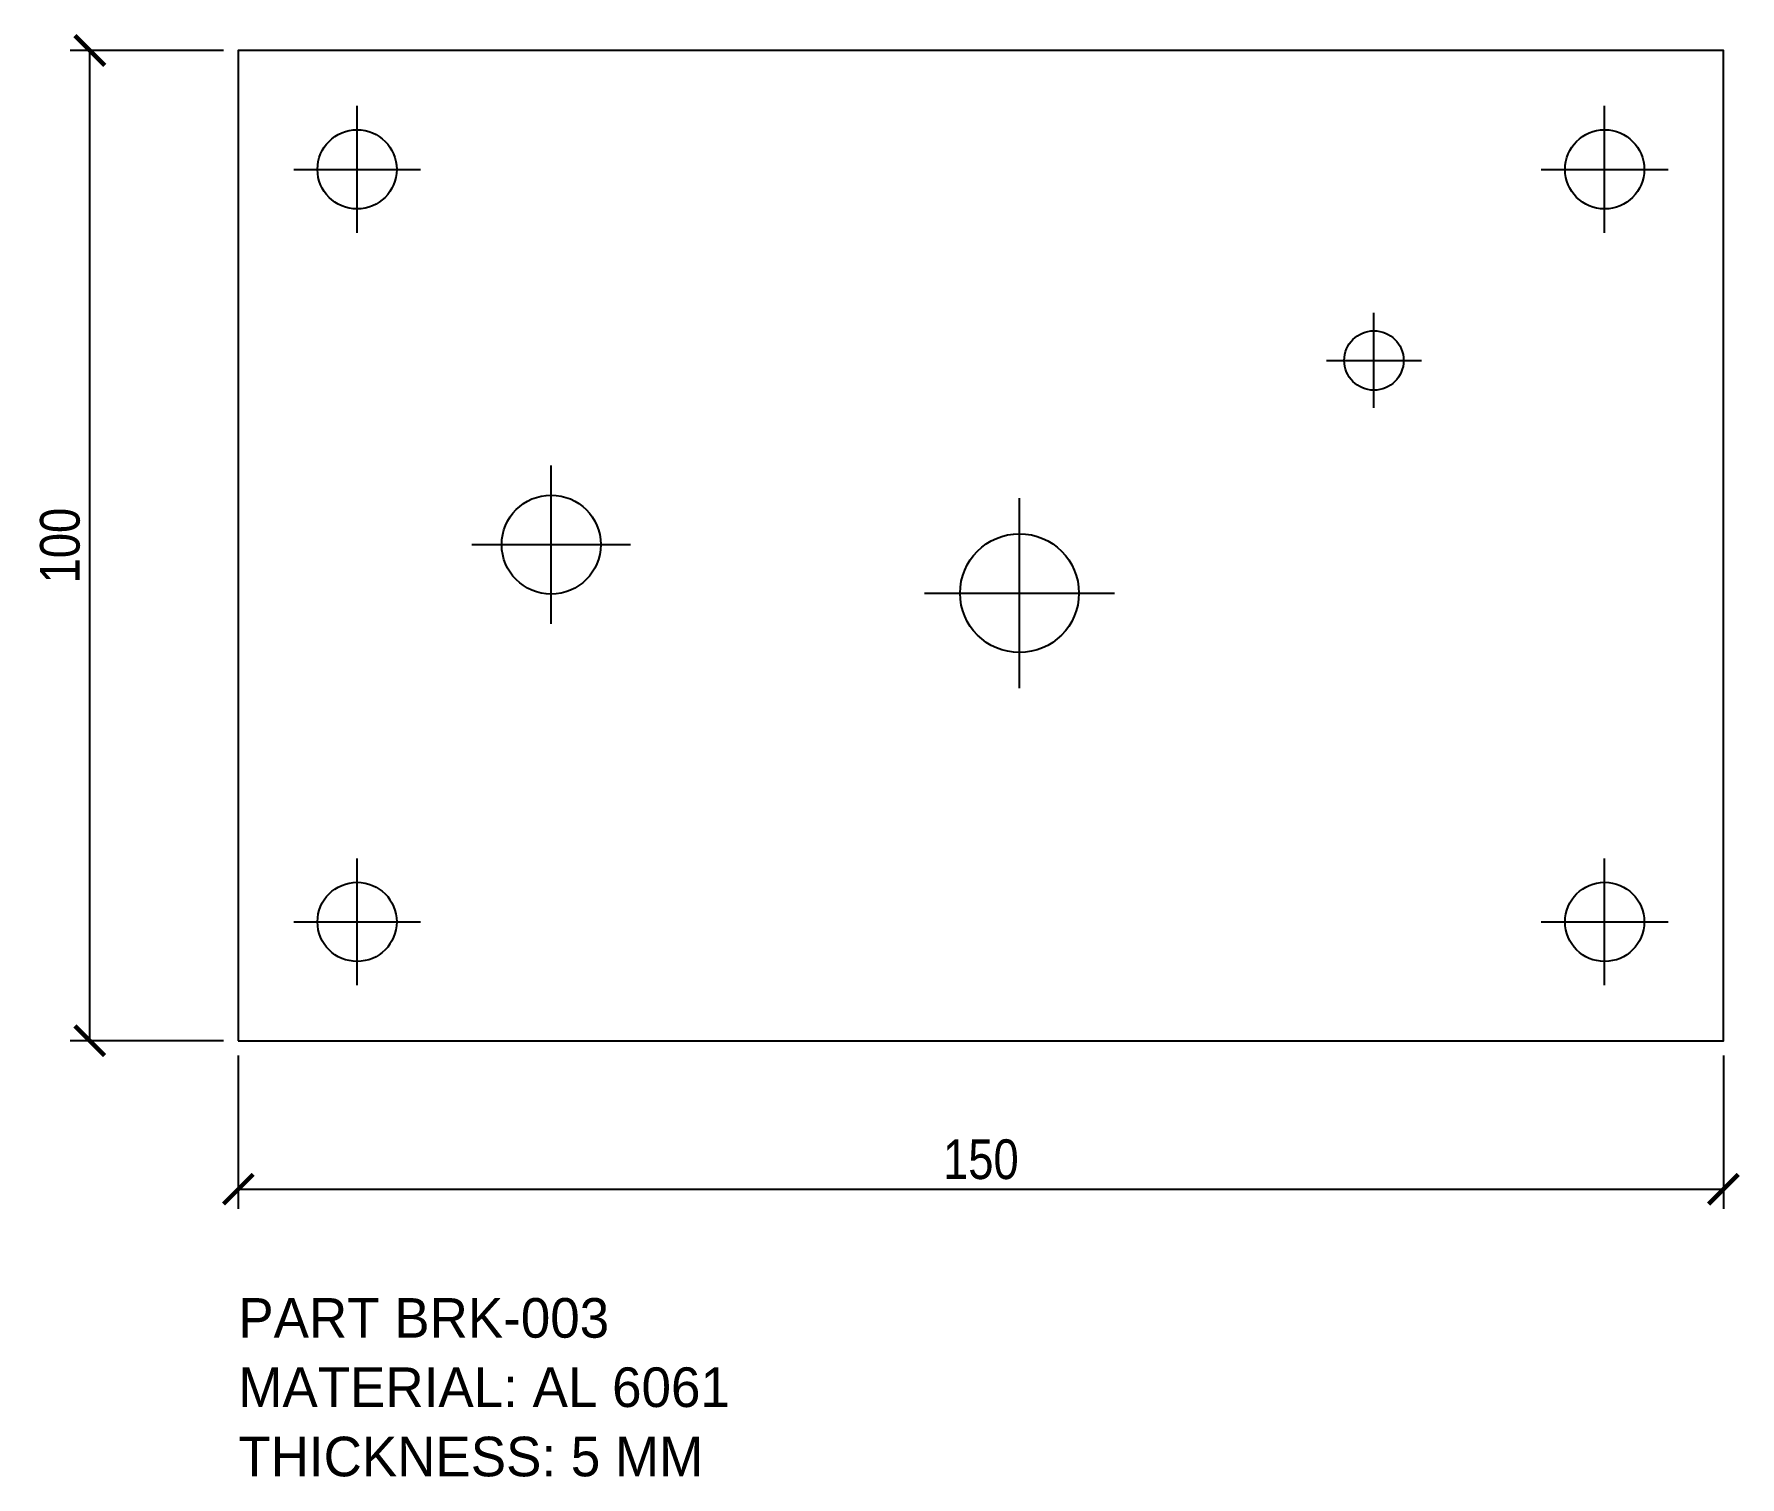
# Model space of a CAD drawing. Header units: millimetres. Extents: x -21 to 152, y -44 to 102.
import ezdxf

# ---------------------------------------------------------------- set-up
doc = ezdxf.new("R2010")
doc.units = ezdxf.units.MM
for name, color, linetype in [('ANNOTATION', 6, 'Continuous'), ('CENTERLINES', 4, 'Continuous'), ('DIMENSIONS', 8, 'Continuous'), ('HOLES', 1, 'Continuous'), ('OUTLINE', 7, 'Continuous')]:
    doc.layers.add(name, color=color, linetype=linetype)
doc.styles.add('OpenSansCondensed-Light', font='OpenSansCondensed-Light.ttf')
doc.dimstyles.new('EZDXF', dxfattribs={"dimtxt": 0.25, "dimasz": 0.175, "dimexe": 0.375, "dimexo": 0.125, "dimgap": 0.1, "dimtad": 1, "dimlfac": 100, "dimzin": 12, "dimdsep": 46, "dimtxsty": 'OpenSansCondensed-Light', "dimblk": 'ARCHTICK', "dimcen": 2.5, "dimazin": 3, "dimtfac": 0.5, "dimtmove": 2, "dimatfit": 3})

# ---------------------------------------------------------------- blocks, each defined once
blk = doc.blocks.new('_ARCHTICK')
at = {"color": 0, "linetype": 'BYBLOCK', "const_width": 0.15}
blk.add_lwpolyline([(-0.5, -0.5), (0.5, 0.5)], dxfattribs=at)

msp = doc.modelspace()

# ---------------------------------------------------------------- linework, layer by layer
at = {"layer": 'CENTERLINES'}
for p, q in [((12, 81.6), (12, 94.4)), ((138, 81.6), (138, 94.4)), ((5.6, 88), (18.4, 88)), ((131.6, 88), (144.4, 88)), ((114.7, 63.9), (114.7, 73.5)), ((109.9, 68.7), (119.5, 68.7)), ((31.6, 42.1), (31.6, 58.1)), ((78.9, 35.6), (78.9, 54.8)), ((23.6, 50.1), (39.6, 50.1)), ((69.3, 45.2), (88.5, 45.2)), ((12, 5.6), (12, 18.4)), ((138, 5.6), (138, 18.4)), ((5.6, 12), (18.4, 12)), ((131.6, 12), (144.4, 12))]:
    msp.add_line(p, q, dxfattribs=at)
at = {"layer": 'HOLES'}
for centre, radius in [((12, 88), 4), ((138, 88), 4), ((114.7, 68.7), 3), ((31.6, 50.1), 5), ((78.9, 45.2), 6), ((12, 12), 4), ((138, 12), 4)]:
    msp.add_circle(centre, radius, dxfattribs=at)
at = {"layer": 'OUTLINE'}
msp.add_lwpolyline([(0, 0), (150, 0), (150, 100), (0, 100)], close=True, dxfattribs=at)

# ---------------------------------------------------------------- texts
at = {"layer": 'ANNOTATION'}
for s, p in [('PART BRK-003', (0, -30)), ('MATERIAL: AL 6061', (0, -37)), ('THICKNESS: 5 MM', (0, -44))]:
    msp.add_text(s, height=4, dxfattribs=at).set_placement(p)

# ---------------------------------------------------------------- dimensions: what is measured, and where the dimension line sits
at = {"layer": 'DIMENSIONS'}
msp.add_linear_dim(base=(-15, 0), p1=(0, 0), p2=(0, 100), angle=90, dimstyle='EZDXF', override={"dimtxt": 4, "dimasz": 3, "dimexe": 2, "dimexo": 1.5, "dimgap": 1, "dimlfac": 1}, dxfattribs=at).render()
msp.add_linear_dim(base=(0, -15), p1=(0, 0), p2=(150, 0), dimstyle='EZDXF', override={"dimtxt": 4, "dimasz": 3, "dimexe": 2, "dimexo": 1.5, "dimgap": 1, "dimlfac": 1}, dxfattribs=at).render()

doc.saveas('drawing.dxf')
